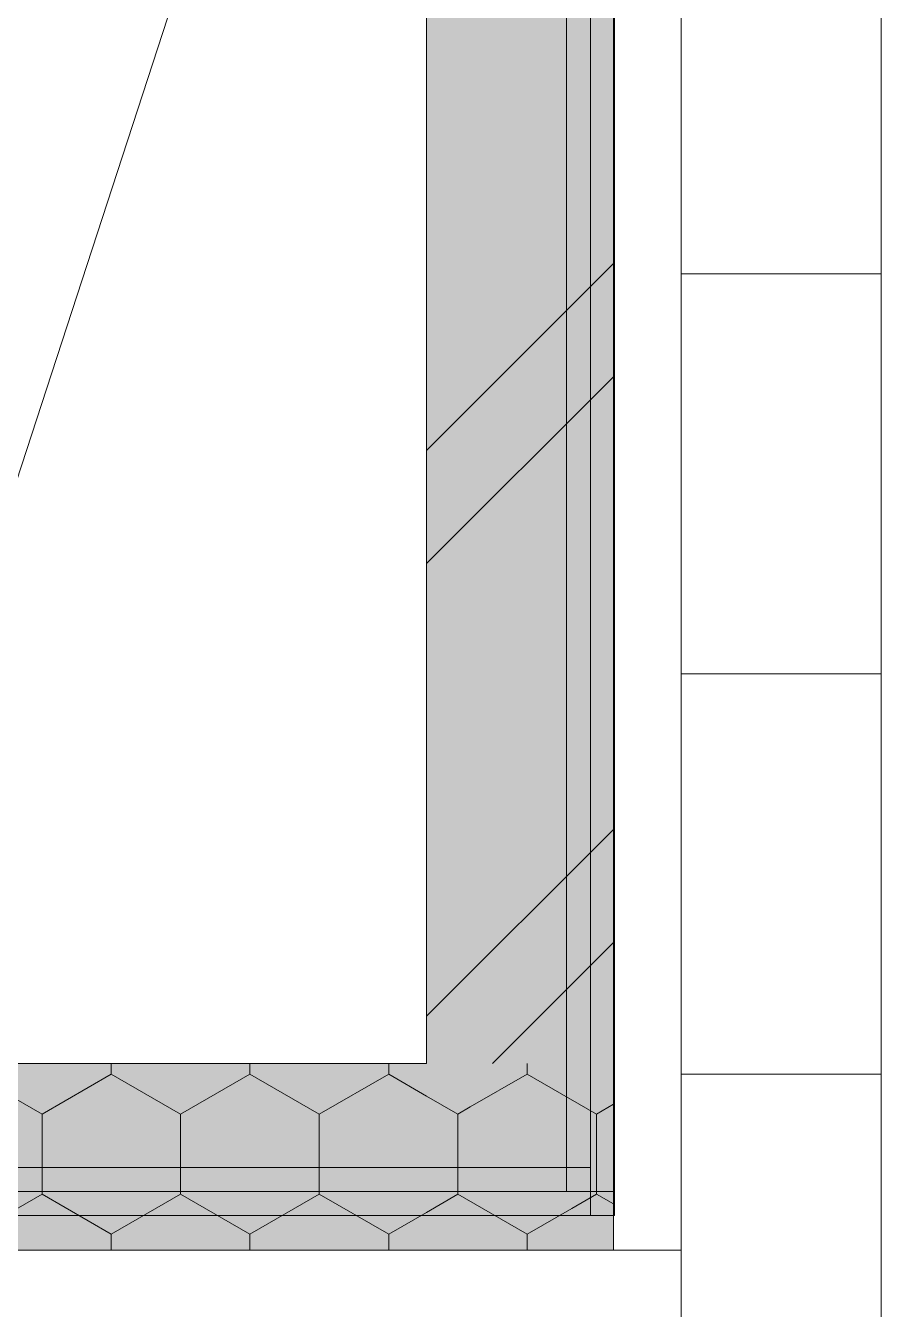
# Model space of a CAD drawing. Header units: millimetres. Extents: x -546 to 1681, y -650 to 1730.
# Drawn here: x 577.921 to 581.127, y 441.54 to 446.351 of the extents above; entities that cross this region are included whole.
import ezdxf

# ---------------------------------------------------------------- set-up
doc = ezdxf.new("R2010")
doc.units = ezdxf.units.MM

msp = doc.modelspace()

# ---------------------------------------------------------------- hatches: boundary and pattern name
at = {"true_color": 0xaaaaff}
h = msp.add_hatch(color=161, dxfattribs=at)
h.dxf.hatch_style = 2
h.paths.add_polyline_path([(579.4229, 460.9665), (580.1229, 460.9665), (580.1229, 442.4614), (579.4229, 442.4614)])
at = {"true_color": 0xdede87}
h = msp.add_hatch(color=41, dxfattribs=at)
h.dxf.hatch_style = 2
h.paths.add_polyline_path([(579.4229, 442.4614), (579.4229, 441.7614), (548.8018, 441.7614), (548.8018, 442.4614)])
h = msp.add_hatch(color=41, dxfattribs=at)
h.dxf.hatch_style = 2
h.paths.add_polyline_path([(579.4229, 442.4614), (580.1229, 442.4614), (580.1229, 441.7614)])
h = msp.add_hatch(color=41, dxfattribs=at)
h.dxf.hatch_style = 2
h.paths.add_polyline_path([(579.4229, 441.7614), (579.4229, 442.4614), (580.1229, 441.7614)])

# ---------------------------------------------------------------- linework, layer by layer
at = {"color": 7, "lineweight": 0}
for points in [[(580.1229, 442.4614), (580.1229, 461.6665)], [(579.4229, 460.9665), (579.4229, 442.4614)], [(579.9469, 450.9665), (579.9469, 441.9814)], [(580.0369, 450.9665), (580.0369, 442.0714)], [(580.1269, 450.9665), (580.1269, 441.9814)], [(580.3769, 450.9665), (580.3769, 434.2754)], [(581.1269, 450.9665), (581.1269, 434.2754)], [(579.4229, 444.7595), (580.1229, 445.4595)], [(580.3769, 445.4215), (581.1269, 445.4215)], [(579.4229, 444.3354), (580.1229, 445.0355)], [(580.3769, 443.9214), (581.1269, 443.9214)], [(579.4229, 442.6384), (580.1229, 443.3384)], [(579.6699, 442.4614), (580.1229, 442.9144)], [(579.4229, 442.4614), (548.8018, 442.4614)], [(577.9819, 442.2714), (577.7219, 442.4214)], [(578.2409, 442.4214), (577.9819, 442.2714)], [(578.2409, 442.4214), (578.2409, 442.4614)], [(578.5009, 442.2714), (578.2409, 442.4214)], [(578.7609, 442.4214), (578.5009, 442.2714)], [(578.7609, 442.4214), (578.7609, 442.4614)], [(579.0209, 442.2714), (578.7609, 442.4214)], [(579.2809, 442.4214), (579.0209, 442.2714)], [(579.2809, 442.4214), (579.2809, 442.4614)], [(579.4229, 442.3394), (579.2809, 442.4214)], [(579.7999, 442.4214), (579.5859, 442.2984)], [(579.7999, 442.4214), (579.7999, 442.4614)], [(580.0599, 442.2714), (579.7999, 442.4214)], [(580.1229, 441.7614), (580.1229, 442.4614)], [(580.3769, 442.4214), (581.1269, 442.4214)], [(579.5399, 442.2714), (579.4229, 442.3394)], [(579.5859, 442.2984), (579.5399, 442.2714)], [(580.1229, 442.3084), (580.0599, 442.2714)], [(577.9819, 441.9714), (577.9819, 442.2714)], [(578.5009, 441.9714), (578.5009, 442.2714)], [(579.0209, 441.9714), (579.0209, 442.2714)], [(579.5399, 441.9714), (579.5399, 442.2714)], [(580.0599, 441.9714), (580.0599, 442.2714)], [(580.0369, 442.0714), (569.7819, 442.0714)], [(580.0369, 441.8914), (580.0369, 442.0714)], [(580.0369, 441.9814), (569.6919, 441.9814)], [(577.9819, 441.9714), (577.7219, 441.8214)], [(578.2409, 441.8214), (577.9819, 441.9714)], [(578.5009, 441.9714), (578.2409, 441.8214)], [(578.7609, 441.8214), (578.5009, 441.9714)], [(579.0209, 441.9714), (578.7609, 441.8214)], [(579.2809, 441.8214), (579.0209, 441.9714)], [(579.5399, 441.9714), (579.4229, 441.9034)], [(579.7999, 441.8214), (579.5399, 441.9714)], [(580.0599, 441.9714), (579.9669, 441.9174)], [(580.0369, 441.9814), (580.1269, 441.9814)], [(580.1229, 441.9354), (580.0599, 441.9714)], [(580.1269, 441.9814), (580.1269, 441.8914)], [(580.1269, 441.8914), (569.0019, 441.8914)], [(579.4229, 441.9034), (579.2809, 441.8214)], [(579.9669, 441.9174), (579.7999, 441.8214)], [(578.2409, 441.7614), (578.2409, 441.8214)], [(578.7609, 441.7614), (578.7609, 441.8214)], [(579.2809, 441.7614), (579.2809, 441.8214)], [(579.7999, 441.7614), (579.7999, 441.8214)], [(548.8018, 441.7614), (580.1229, 441.7614)], [(580.3769, 441.7614), (569.0019, 441.7614)]]:
    msp.add_lwpolyline(points, dxfattribs=at)
at = {"color": 251, "lineweight": 0, "true_color": 0x646464}
msp.add_lwpolyline([(579.9469, 450.9665), (577.3549, 443.0194)], dxfattribs=at)

doc.saveas('drawing.dxf')
